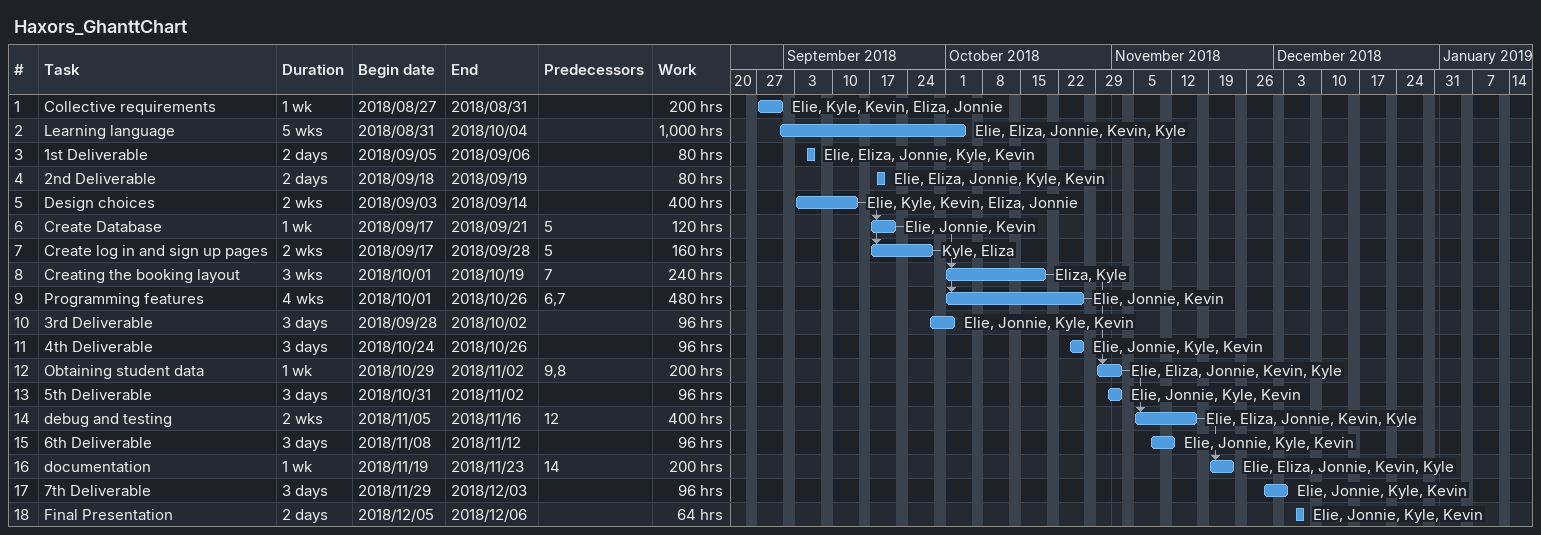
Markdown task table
Haxors_GhanttChart

| ID | Task | Duration | Start | Finish | Predecessors | Resources | Work (h) |
|---|---|---|---|---|---|---|---|
| 1 | Collective requirements | 1w | 2018-08-27 | 2018-08-31 |  | Elie, Kyle, Kevin, Eliza, Jonnie | 200 |
| 2 | Learning language | 5w | 2018-08-31 | 2018-10-04 |  | Elie, Eliza, Jonnie, Kevin, Kyle | 1000 |
| 3 | 1st Deliverable | 2d | 2018-09-05 | 2018-09-06 |  | Elie, Eliza, Jonnie, Kyle, Kevin | 80 |
| 4 | 2nd Deliverable | 2d | 2018-09-18 | 2018-09-19 |  | Elie, Eliza, Jonnie, Kyle, Kevin | 80 |
| 5 | Design choices | 2w | 2018-09-03 | 2018-09-14 |  | Elie, Kyle, Kevin, Eliza, Jonnie | 400 |
| 6 | Create Database | 1w | 2018-09-17 | 2018-09-21 | 5 | Elie, Jonnie, Kevin | 120 |
| 7 | Create log in and sign up pages | 2w | 2018-09-17 | 2018-09-28 | 5 | Kyle, Eliza | 160 |
| 8 | Creating the booking layout | 3w | 2018-10-01 | 2018-10-19 | 7 | Eliza, Kyle | 240 |
| 9 | Programming features | 4w | 2018-10-01 | 2018-10-26 | 6, 7 | Elie, Jonnie, Kevin | 480 |
| 10 | 3rd Deliverable | 3d | 2018-09-28 | 2018-10-02 |  | Elie, Jonnie, Kyle, Kevin | 96 |
| 11 | 4th Deliverable | 3d | 2018-10-24 | 2018-10-26 |  | Elie, Jonnie, Kyle, Kevin | 96 |
| 12 | Obtaining student data | 1w | 2018-10-29 | 2018-11-02 | 9, 8 | Elie, Eliza, Jonnie, Kevin, Kyle | 200 |
| 13 | 5th Deliverable | 3d | 2018-10-31 | 2018-11-02 |  | Elie, Jonnie, Kyle, Kevin | 96 |
| 14 | debug and testing | 2w | 2018-11-05 | 2018-11-16 | 12 | Elie, Eliza, Jonnie, Kevin, Kyle | 400 |
| 15 | 6th Deliverable | 3d | 2018-11-08 | 2018-11-12 |  | Elie, Jonnie, Kyle, Kevin | 96 |
| 16 | documentation | 1w | 2018-11-19 | 2018-11-23 | 14 | Elie, Eliza, Jonnie, Kevin, Kyle | 200 |
| 17 | 7th Deliverable | 3d | 2018-11-29 | 2018-12-03 |  | Elie, Jonnie, Kyle, Kevin | 96 |
| 18 | Final Presentation | 2d | 2018-12-05 | 2018-12-06 |  | Elie, Jonnie, Kyle, Kevin | 64 |
